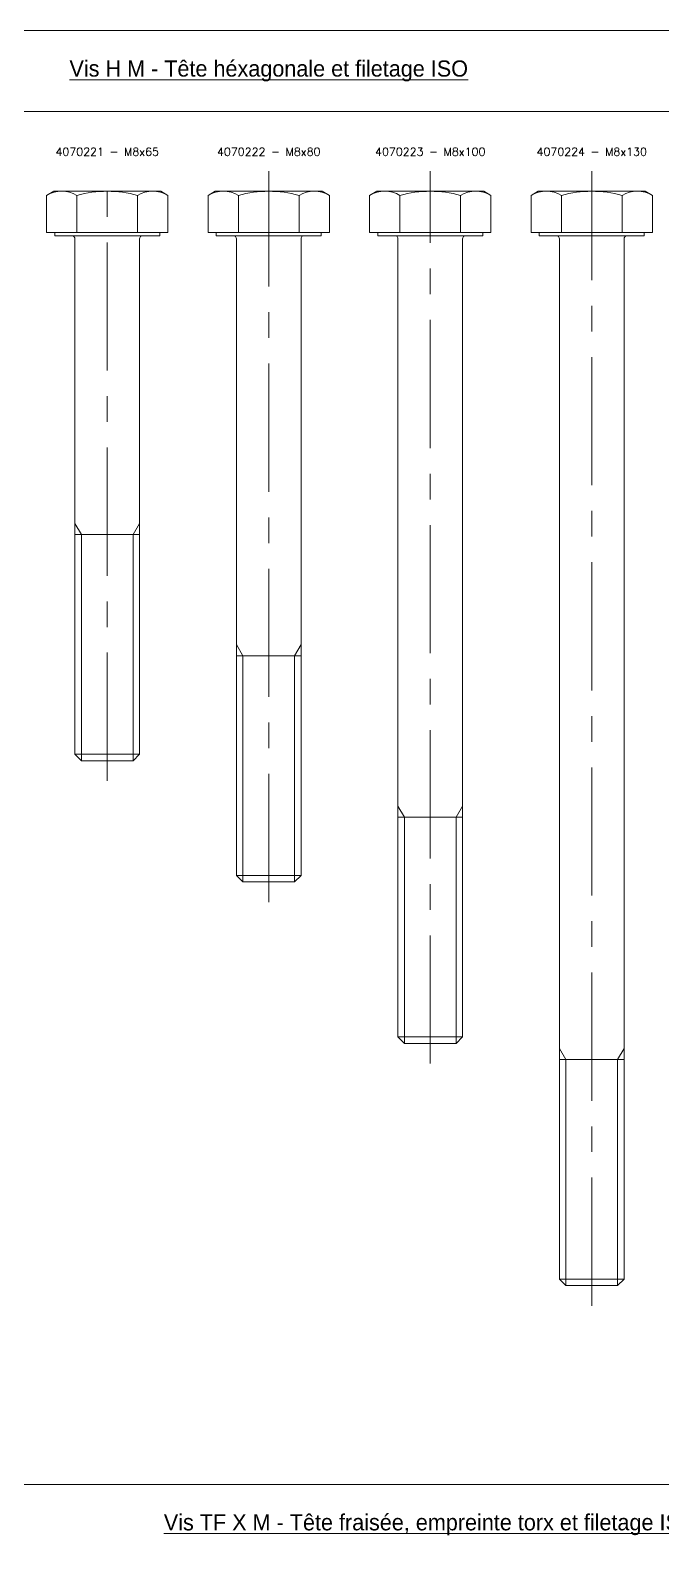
# Model space of a CAD drawing. Header units: millimetres. Extents: x 1459 to 16731, y 971 to 8404.
# Drawn here: x 5605 to 5683.3, y 2267.4 to 2456.5 of the extents above; entities that cross this region are included whole.
import ezdxf

# ---------------------------------------------------------------- set-up
doc = ezdxf.new("R2010")
doc.units = ezdxf.units.MM
doc.header["$LTSCALE"] = 0.5
doc.linetypes.add('CENTER', pattern=[50.8, 31.75, -6.35, 6.35, -6.35])
doc.layers.get('0').update_dxf_attribs({"lineweight": 20})
doc.layers.add('Quincaillerie', color=150, linetype='Continuous', lineweight=20)
doc.styles.add('SBS_BLOCKNAME', font='simplex.shx', dxfattribs={"height": 1})
doc.styles.add('SBS_IPTXT', font='ERASLGHT.TTF', dxfattribs={"height": 4})

# ---------------------------------------------------------------- blocks, each defined once
blk = doc.blocks.new('4070221')
at = {"color": 1, "linetype": 'CENTER', "lineweight": 18}
blk.add_lwpolyline([(0, -67.9), (0, 7.6)], dxfattribs=at)
at = {"lineweight": 18}
for points in [[(-7.51, 4.6), (-6.63, 5.1), (6.63, 5.1), (7.51, 4.6)], [(-7.51, 0), (-7.51, 4.6)], [(-3.75, 0), (-3.75, 4.6)], [(3.75, 0), (3.75, 4.6)], [(7.51, 0), (7.51, 4.6)], [(-7.51, 0), (7.51, 0)], [(-6.5, 0), (-6.5, -0.4), (6.5, -0.4), (6.5, 0)], [(-3.2, -65.4), (-3.2, -37.4), (-4, -36.02)], [(4, -37.4), (-4, -37.4)], [(3.2, -65.4), (3.2, -37.4), (4, -36.02)], [(4, -64.61), (-4, -64.61)]]:
    blk.add_lwpolyline(points, dxfattribs=at)
blk.add_lwpolyline([(4.4, -0.4, 0.414214), (4, -0.8), (4, -64.61), (3.2, -65.4), (-3.2, -65.4), (-4, -64.61), (-4, -0.8, 0.414214), (-4.4, -0.4)], format="xyb", dxfattribs=at)
for centre, radius, start, end in [((-5.63, 1.35), 3.75, 59.9755, 120.0245), ((0, -9.15), 14.25, 74.7256, 105.2744), ((5.63, 1.35), 3.75, 59.9755, 120.0245)]:
    blk.add_arc(centre, radius, start, end, dxfattribs=at)
blk = doc.blocks.new('4070222')
at = {"color": 1, "linetype": 'CENTER', "lineweight": 18}
blk.add_lwpolyline([(0, -82.9), (0, 7.6)], dxfattribs=at)
at = {"lineweight": 18}
for points in [[(-7.51, 4.6), (-6.63, 5.1), (6.63, 5.1), (7.51, 4.6)], [(-7.51, 0), (-7.51, 4.6)], [(-3.75, 0), (-3.75, 4.6)], [(3.75, 0), (3.75, 4.6)], [(7.51, 0), (7.51, 4.6)], [(-7.51, 0), (7.51, 0)], [(-6.5, 0), (-6.5, -0.4), (6.5, -0.4), (6.5, 0)], [(-3.2, -80.4), (-3.2, -52.4), (-4, -51.02)], [(3.2, -80.4), (3.2, -52.4), (4, -51.02)], [(4, -52.4), (-4, -52.4)], [(4, -79.61), (-4, -79.61)]]:
    blk.add_lwpolyline(points, dxfattribs=at)
blk.add_lwpolyline([(4.4, -0.4, 0.414214), (4, -0.8), (4, -79.61), (3.2, -80.4), (-3.2, -80.4), (-4, -79.61), (-4, -0.8, 0.414214), (-4.4, -0.4)], format="xyb", dxfattribs=at)
for centre, radius, start, end in [((-5.63, 1.35), 3.75, 59.9755, 120.0245), ((0, -9.15), 14.25, 74.7256, 105.2744), ((5.63, 1.35), 3.75, 59.9755, 120.0245)]:
    blk.add_arc(centre, radius, start, end, dxfattribs=at)
blk = doc.blocks.new('4070223')
at = {"color": 1, "linetype": 'CENTER', "lineweight": 18}
blk.add_lwpolyline([(0, -102.9), (0, 7.6)], dxfattribs=at)
at = {"lineweight": 18}
for points in [[(-7.51, 4.6), (-6.63, 5.1), (6.63, 5.1), (7.51, 4.6)], [(-7.51, 0), (-7.51, 4.6)], [(-3.75, 0), (-3.75, 4.6)], [(3.75, 0), (3.75, 4.6)], [(7.51, 0), (7.51, 4.6)], [(-7.51, 0), (7.51, 0)], [(-6.5, 0), (-6.5, -0.4), (6.5, -0.4), (6.5, 0)], [(-3.2, -100.4), (-3.2, -72.4), (-4, -71.02)], [(3.2, -100.4), (3.2, -72.4), (4, -71.02)], [(4, -72.4), (-4, -72.4)], [(4, -99.61), (-4, -99.61)]]:
    blk.add_lwpolyline(points, dxfattribs=at)
blk.add_lwpolyline([(4.4, -0.4, 0.414214), (4, -0.8), (4, -99.61), (3.2, -100.4), (-3.2, -100.4), (-4, -99.61), (-4, -0.8, 0.414214), (-4.4, -0.4)], format="xyb", dxfattribs=at)
for centre, radius, start, end in [((-5.63, 1.35), 3.75, 59.9755, 120.0245), ((0, -9.15), 14.25, 74.7256, 105.2744), ((5.63, 1.35), 3.75, 59.9755, 120.0245)]:
    blk.add_arc(centre, radius, start, end, dxfattribs=at)
blk = doc.blocks.new('4070224')
at = {"color": 1, "linetype": 'CENTER', "lineweight": 18}
blk.add_lwpolyline([(0, -132.9), (0, 7.6)], dxfattribs=at)
at = {"lineweight": 18}
for points in [[(-7.51, 4.6), (-6.63, 5.1), (6.63, 5.1), (7.51, 4.6)], [(-7.51, 0), (-7.51, 4.6)], [(-3.75, 0), (-3.75, 4.6)], [(3.75, 0), (3.75, 4.6)], [(7.51, 0), (7.51, 4.6)], [(-7.51, 0), (7.51, 0)], [(-6.5, 0), (-6.5, -0.4), (6.5, -0.4), (6.5, 0)], [(-3.2, -130.4), (-3.2, -102.4), (-4, -101.02)], [(3.2, -130.4), (3.2, -102.4), (4, -101.02)], [(4, -102.4), (-4, -102.4)], [(4, -129.6), (-4, -129.6)]]:
    blk.add_lwpolyline(points, dxfattribs=at)
blk.add_lwpolyline([(4.4, -0.4, 0.414214), (4, -0.8), (4, -129.6), (3.2, -130.4), (-3.2, -130.4), (-4, -129.6), (-4, -0.8, 0.414214), (-4.4, -0.4)], format="xyb", dxfattribs=at)
for centre, radius, start, end in [((-5.63, 1.35), 3.75, 59.9755, 120.0245), ((0, -9.15), 14.25, 74.7256, 105.2744), ((5.63, 1.35), 3.75, 59.9755, 120.0245)]:
    blk.add_arc(centre, radius, start, end, dxfattribs=at)

msp = doc.modelspace()

# ---------------------------------------------------------------- linework, layer by layer
at = {"layer": 'Quincaillerie', "lineweight": 20}
for points in [[(5584.51, 2456.46), (5684.51, 2456.46), (5684.51, 2276.46), (5584.51, 2276.46)], [(5584.51, 2446.46), (5684.51, 2446.46), (5684.51, 2456.46), (5584.51, 2456.46)], [(5484.51, 2266.46), (5824.51, 2266.46), (5824.51, 2276.46), (5484.51, 2276.46)]]:
    msp.add_lwpolyline(points, close=True, dxfattribs=at)

# ---------------------------------------------------------------- block references
for name, p in [('4070221', (5614.51, 2431.46)), ('4070222', (5634.51, 2431.46)), ('4070223', (5654.51, 2431.46)), ('4070224', (5674.51, 2431.46))]:
    msp.add_blockref(name, p, dxfattribs=at)

# ---------------------------------------------------------------- texts
for s, width, insert, char_height, attachment_point, style in [('{\\LVis H M - Tête héxagonale et filetage ISO}', 88.6163, (5634.51, 2451.46), 2, 5, 'SBS_IPTXT'), ('4070221 - M8x65', 20.6507, (5614.51, 2440.96), 1, 8, 'SBS_BLOCKNAME'), ('4070222 - M8x80', 20.6507, (5634.51, 2440.96), 1, 8, 'SBS_BLOCKNAME'), ('4070223 - M8x100', 20.6507, (5654.51, 2440.96), 1, 8, 'SBS_BLOCKNAME'), ('4070224 - M8x130', 20.6507, (5674.51, 2440.96), 1, 8, 'SBS_BLOCKNAME'), ('{\\LVis TF X M - Tête fraisée, empreinte torx et filetage ISO}', 88.6163, (5654.51, 2271.46), 2, 5, 'SBS_IPTXT')]:
    msp.add_mtext_dynamic_manual_height_columns(s, width=width, gutter_width=20, heights=[0], dxfattribs=dict(at, insert=insert, char_height=char_height, attachment_point=attachment_point, style=style))

doc.saveas('drawing.dxf')
